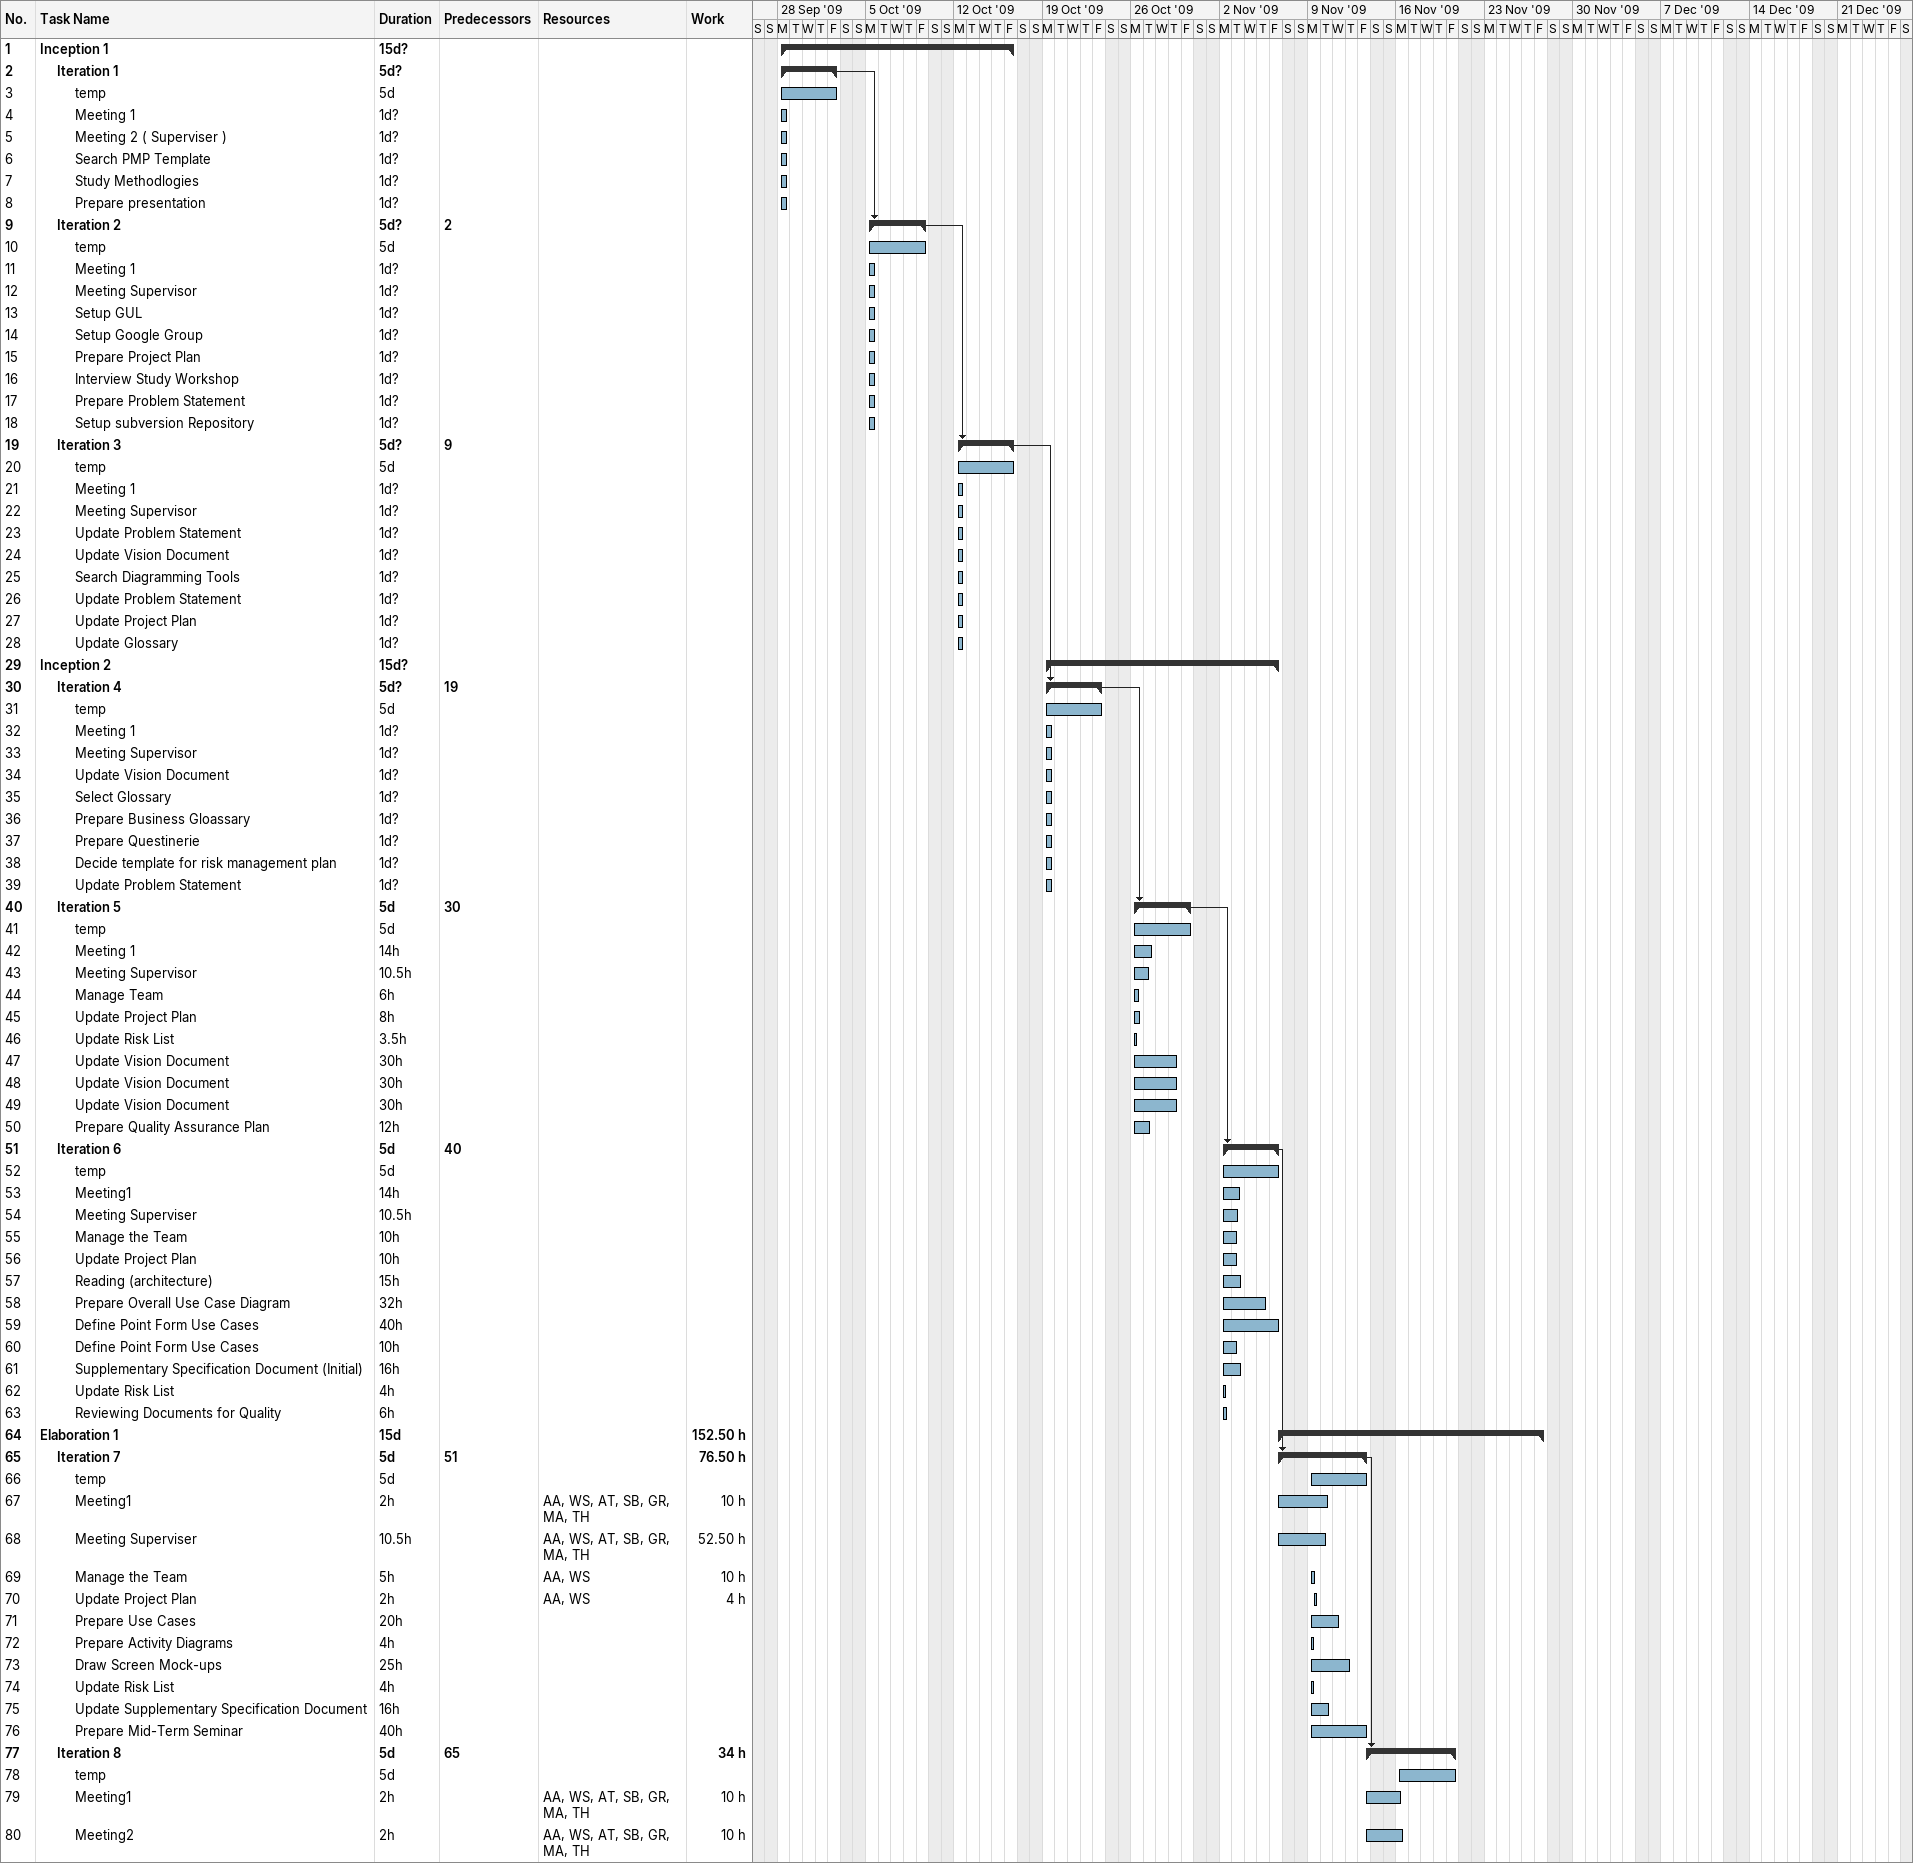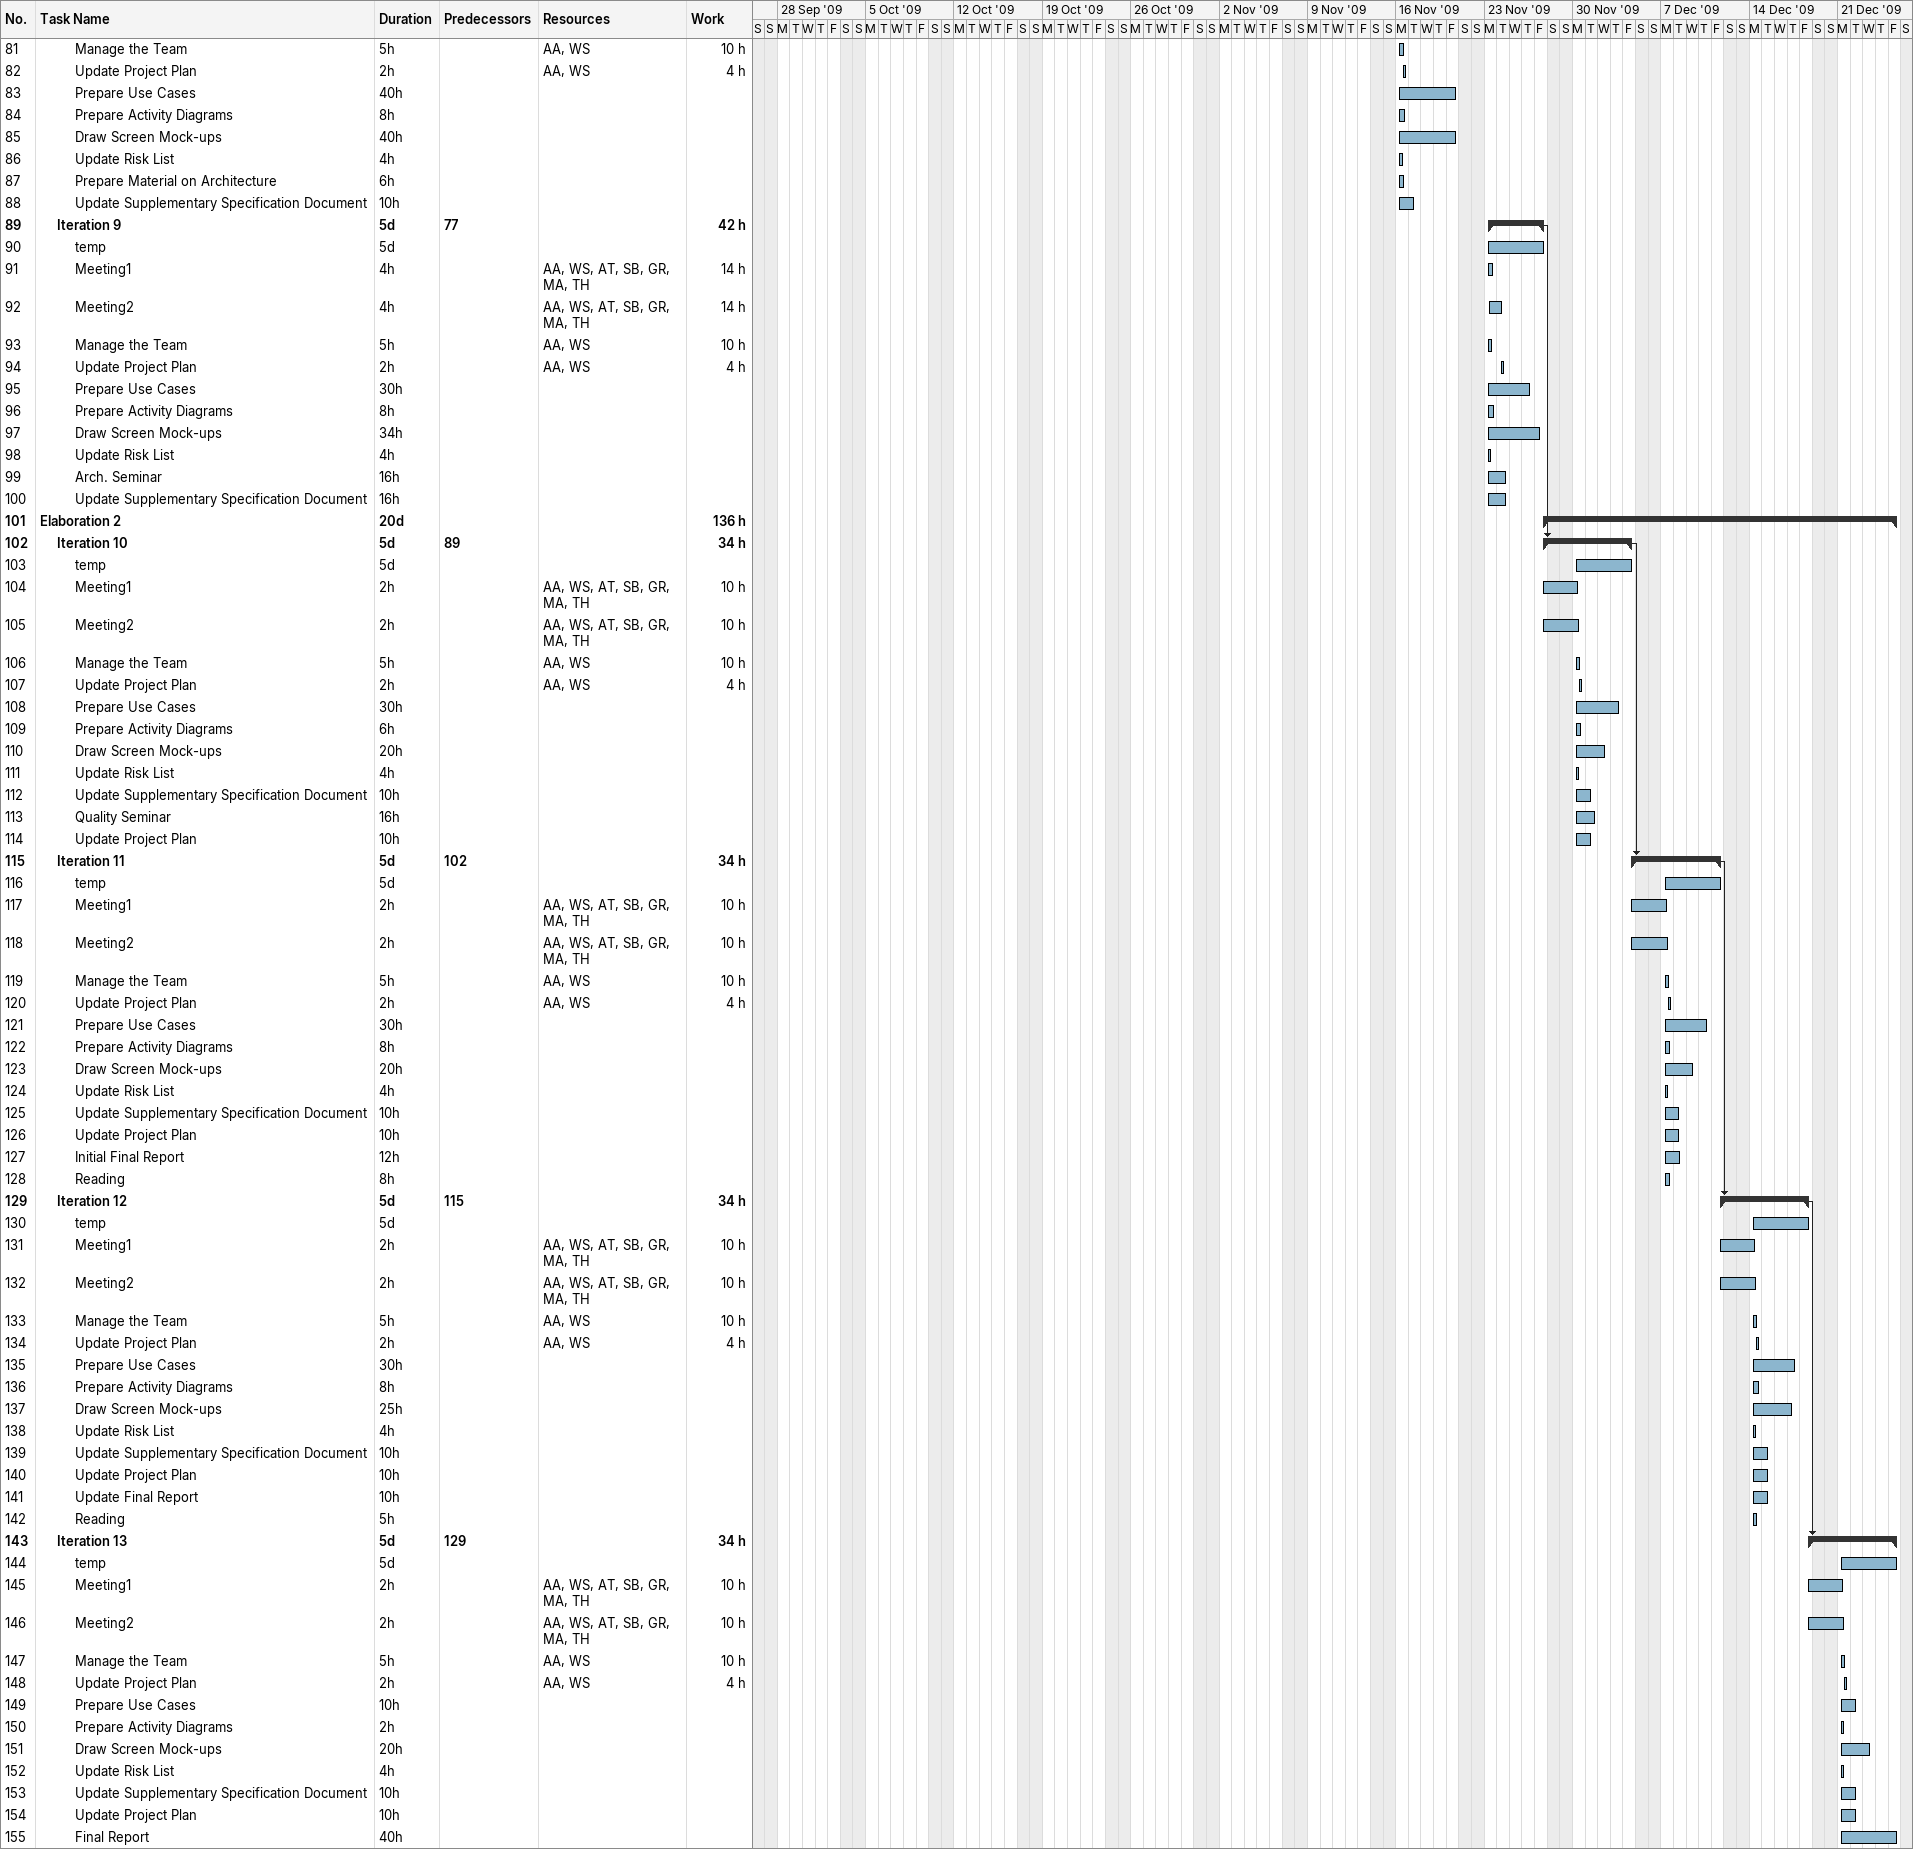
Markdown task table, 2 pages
| ID | Level | Task | Duration | Start | Finish | Predecessors | Resources | Work (h) |
|---|---|---|---|---|---|---|---|---|
| 1 | 1 | **Inception 1** | 15d? | 2009-09-28 | 2009-10-16 |  |  |  |
| 2 | 2 | **Iteration 1** | 5d? | 2009-09-28 | 2009-10-02 |  |  |  |
| 3 | 3 | temp | 5d | 2009-09-28 | 2009-10-02 |  |  |  |
| 4 | 3 | Meeting 1 | 1d? | 2009-09-28 | 2009-09-28 |  |  |  |
| 5 | 3 | Meeting 2 ( Superviser ) | 1d? | 2009-09-28 | 2009-09-28 |  |  |  |
| 6 | 3 | Search PMP Template | 1d? | 2009-09-28 | 2009-09-28 |  |  |  |
| 7 | 3 | Study Methodlogies | 1d? | 2009-09-28 | 2009-09-28 |  |  |  |
| 8 | 3 | Prepare presentation | 1d? | 2009-09-28 | 2009-09-28 |  |  |  |
| 9 | 2 | **Iteration 2** | 5d? | 2009-10-05 | 2009-10-09 | 2 |  |  |
| 10 | 3 | temp | 5d | 2009-10-05 | 2009-10-09 |  |  |  |
| 11 | 3 | Meeting 1 | 1d? | 2009-10-05 | 2009-10-05 |  |  |  |
| 12 | 3 | Meeting Supervisor | 1d? | 2009-10-05 | 2009-10-05 |  |  |  |
| 13 | 3 | Setup GUL | 1d? | 2009-10-05 | 2009-10-05 |  |  |  |
| 14 | 3 | Setup Google Group | 1d? | 2009-10-05 | 2009-10-05 |  |  |  |
| 15 | 3 | Prepare Project Plan | 1d? | 2009-10-05 | 2009-10-05 |  |  |  |
| 16 | 3 | Interview Study Workshop | 1d? | 2009-10-05 | 2009-10-05 |  |  |  |
| 17 | 3 | Prepare Problem Statement | 1d? | 2009-10-05 | 2009-10-05 |  |  |  |
| 18 | 3 | Setup subversion Repository | 1d? | 2009-10-05 | 2009-10-05 |  |  |  |
| 19 | 2 | **Iteration 3** | 5d? | 2009-10-12 | 2009-10-16 | 9 |  |  |
| 20 | 3 | temp | 5d | 2009-10-12 | 2009-10-16 |  |  |  |
| 21 | 3 | Meeting 1 | 1d? | 2009-10-12 | 2009-10-12 |  |  |  |
| 22 | 3 | Meeting Supervisor | 1d? | 2009-10-12 | 2009-10-12 |  |  |  |
| 23 | 3 | Update Problem Statement | 1d? | 2009-10-12 | 2009-10-12 |  |  |  |
| 24 | 3 | Update Vision Document | 1d? | 2009-10-12 | 2009-10-12 |  |  |  |
| 25 | 3 | Search Diagramming Tools | 1d? | 2009-10-12 | 2009-10-12 |  |  |  |
| 26 | 3 | Update Problem Statement | 1d? | 2009-10-12 | 2009-10-12 |  |  |  |
| 27 | 3 | Update Project Plan | 1d? | 2009-10-12 | 2009-10-12 |  |  |  |
| 28 | 3 | Update Glossary | 1d? | 2009-10-12 | 2009-10-12 |  |  |  |
| 29 | 1 | **Inception 2** | 15d? | 2009-10-19 | 2009-11-06 |  |  |  |
| 30 | 2 | **Iteration 4** | 5d? | 2009-10-19 | 2009-10-23 | 19 |  |  |
| 31 | 3 | temp | 5d | 2009-10-19 | 2009-10-23 |  |  |  |
| 32 | 3 | Meeting 1 | 1d? | 2009-10-19 | 2009-10-19 |  |  |  |
| 33 | 3 | Meeting Supervisor | 1d? | 2009-10-19 | 2009-10-19 |  |  |  |
| 34 | 3 | Update Vision Document | 1d? | 2009-10-19 | 2009-10-19 |  |  |  |
| 35 | 3 | Select Glossary | 1d? | 2009-10-19 | 2009-10-19 |  |  |  |
| 36 | 3 | Prepare Business Gloassary | 1d? | 2009-10-19 | 2009-10-19 |  |  |  |
| 37 | 3 | Prepare Questinerie | 1d? | 2009-10-19 | 2009-10-19 |  |  |  |
| 38 | 3 | Decide template for risk management plan | 1d? | 2009-10-19 | 2009-10-19 |  |  |  |
| 39 | 3 | Update Problem Statement | 1d? | 2009-10-19 | 2009-10-19 |  |  |  |
| 40 | 2 | **Iteration 5** | 5d | 2009-10-26 | 2009-10-30 | 30 |  |  |
| 41 | 3 | temp | 5d | 2009-10-26 | 2009-10-30 |  |  |  |
| 42 | 3 | Meeting 1 | 14h | 2009-10-26 | 2009-10-27 |  |  |  |
| 43 | 3 | Meeting Supervisor | 10.5h | 2009-10-26 | 2009-10-27 |  |  |  |
| 44 | 3 | Manage Team | 6h | 2009-10-26 | 2009-10-26 |  |  |  |
| 45 | 3 | Update Project Plan | 8h | 2009-10-26 | 2009-10-26 |  |  |  |
| 46 | 3 | Update Risk List | 3.5h | 2009-10-26 | 2009-10-26 |  |  |  |
| 47 | 3 | Update Vision Document | 30h | 2009-10-26 | 2009-10-29 |  |  |  |
| 48 | 3 | Update Vision Document | 30h | 2009-10-26 | 2009-10-29 |  |  |  |
| 49 | 3 | Update Vision Document | 30h | 2009-10-26 | 2009-10-29 |  |  |  |
| 50 | 3 | Prepare Quality Assurance Plan | 12h | 2009-10-26 | 2009-10-27 |  |  |  |
| 51 | 2 | **Iteration 6** | 5d | 2009-11-02 | 2009-11-06 | 40 |  |  |
| 52 | 3 | temp | 5d | 2009-11-02 | 2009-11-06 |  |  |  |
| 53 | 3 | Meeting1 | 14h | 2009-11-02 | 2009-11-03 |  |  |  |
| 54 | 3 | Meeting Superviser | 10.5h | 2009-11-02 | 2009-11-03 |  |  |  |
| 55 | 3 | Manage the Team | 10h | 2009-11-02 | 2009-11-03 |  |  |  |
| 56 | 3 | Update Project Plan | 10h | 2009-11-02 | 2009-11-03 |  |  |  |
| 57 | 3 | Reading (architecture) | 15h | 2009-11-02 | 2009-11-03 |  |  |  |
| 58 | 3 | Prepare Overall Use Case Diagram | 32h | 2009-11-02 | 2009-11-05 |  |  |  |
| 59 | 3 | Define Point Form Use Cases | 40h | 2009-11-02 | 2009-11-06 |  |  |  |
| 60 | 3 | Define Point Form Use Cases | 10h | 2009-11-02 | 2009-11-03 |  |  |  |
| 61 | 3 | Supplementary Specification Document (Initial) | 16h | 2009-11-02 | 2009-11-03 |  |  |  |
| 62 | 3 | Update Risk List | 4h | 2009-11-02 | 2009-11-02 |  |  |  |
| 63 | 3 | Reviewing Documents for Quality | 6h | 2009-11-02 | 2009-11-02 |  |  |  |
| 64 | 1 | **Elaboration 1** | 15d | 2009-11-06 | 2009-11-27 |  |  | 152.50 |
| 65 | 2 | **Iteration 7** | 5d | 2009-11-06 | 2009-11-13 | 51 |  | 76.50 |
| 66 | 3 | temp | 5d | 2009-11-09 | 2009-11-13 |  |  |  |
| 67 | 3 | Meeting1 | 2h | 2009-11-06 | 2009-11-10 |  | AA, WS, AT, SB, GR, MA, TH | 10 |
| 68 | 3 | Meeting Superviser | 10.5h | 2009-11-06 | 2009-11-10 |  | AA, WS, AT, SB, GR, MA, TH | 52.50 |
| 69 | 3 | Manage the Team | 5h | 2009-11-09 | 2009-11-09 |  | AA, WS | 10 |
| 70 | 3 | Update Project Plan | 2h | 2009-11-09 | 2009-11-09 |  | AA, WS | 4 |
| 71 | 3 | Prepare Use Cases | 20h | 2009-11-09 | 2009-11-11 |  |  |  |
| 72 | 3 | Prepare Activity Diagrams | 4h | 2009-11-09 | 2009-11-09 |  |  |  |
| 73 | 3 | Draw Screen Mock-ups | 25h | 2009-11-09 | 2009-11-12 |  |  |  |
| 74 | 3 | Update Risk List | 4h | 2009-11-09 | 2009-11-09 |  |  |  |
| 75 | 3 | Update Supplementary Specification Document | 16h | 2009-11-09 | 2009-11-10 |  |  |  |
| 76 | 3 | Prepare Mid-Term Seminar | 40h | 2009-11-09 | 2009-11-13 |  |  |  |
| 77 | 2 | **Iteration 8** | 5d | 2009-11-13 | 2009-11-20 | 65 |  | 34 |
| 78 | 3 | temp | 5d | 2009-11-16 | 2009-11-20 |  |  |  |
| 79 | 3 | Meeting1 | 2h | 2009-11-13 | 2009-11-16 |  | AA, WS, AT, SB, GR, MA, TH | 10 |
| 80 | 3 | Meeting2 | 2h | 2009-11-13 | 2009-11-16 |  | AA, WS, AT, SB, GR, MA, TH | 10 |
| 81 | 3 | Manage the Team | 5h | 2009-11-16 | 2009-11-16 |  | AA, WS | 10 |
| 82 | 3 | Update Project Plan | 2h | 2009-11-16 | 2009-11-16 |  | AA, WS | 4 |
| 83 | 3 | Prepare Use Cases | 40h | 2009-11-16 | 2009-11-20 |  |  |  |
| 84 | 3 | Prepare Activity Diagrams | 8h | 2009-11-16 | 2009-11-16 |  |  |  |
| 85 | 3 | Draw Screen Mock-ups | 40h | 2009-11-16 | 2009-11-20 |  |  |  |
| 86 | 3 | Update Risk List | 4h | 2009-11-16 | 2009-11-16 |  |  |  |
| 87 | 3 | Prepare Material on Architecture | 6h | 2009-11-16 | 2009-11-16 |  |  |  |
| 88 | 3 | Update Supplementary Specification Document | 10h | 2009-11-16 | 2009-11-17 |  |  |  |
| 89 | 2 | **Iteration 9** | 5d | 2009-11-23 | 2009-11-27 | 77 |  | 42 |
| 90 | 3 | temp | 5d | 2009-11-23 | 2009-11-27 |  |  |  |
| 91 | 3 | Meeting1 | 4h | 2009-11-23 | 2009-11-23 |  | AA, WS, AT, SB, GR, MA, TH | 14 |
| 92 | 3 | Meeting2 | 4h | 2009-11-23 | 2009-11-24 |  | AA, WS, AT, SB, GR, MA, TH | 14 |
| 93 | 3 | Manage the Team | 5h | 2009-11-23 | 2009-11-23 |  | AA, WS | 10 |
| 94 | 3 | Update Project Plan | 2h | 2009-11-24 | 2009-11-24 |  | AA, WS | 4 |
| 95 | 3 | Prepare Use Cases | 30h | 2009-11-23 | 2009-11-26 |  |  |  |
| 96 | 3 | Prepare Activity Diagrams | 8h | 2009-11-23 | 2009-11-23 |  |  |  |
| 97 | 3 | Draw Screen Mock-ups | 34h | 2009-11-23 | 2009-11-27 |  |  |  |
| 98 | 3 | Update Risk List | 4h | 2009-11-23 | 2009-11-23 |  |  |  |
| 99 | 3 | Arch. Seminar | 16h | 2009-11-23 | 2009-11-24 |  |  |  |
| 100 | 3 | Update Supplementary Specification Document | 16h | 2009-11-23 | 2009-11-24 |  |  |  |
| 101 | 1 | **Elaboration 2** | 20d | 2009-11-27 | 2009-12-25 |  |  | 136 |
| 102 | 2 | **Iteration 10** | 5d | 2009-11-27 | 2009-12-04 | 89 |  | 34 |
| 103 | 3 | temp | 5d | 2009-11-30 | 2009-12-04 |  |  |  |
| 104 | 3 | Meeting1 | 2h | 2009-11-27 | 2009-11-30 |  | AA, WS, AT, SB, GR, MA, TH | 10 |
| 105 | 3 | Meeting2 | 2h | 2009-11-27 | 2009-11-30 |  | AA, WS, AT, SB, GR, MA, TH | 10 |
| 106 | 3 | Manage the Team | 5h | 2009-11-30 | 2009-11-30 |  | AA, WS | 10 |
| 107 | 3 | Update Project Plan | 2h | 2009-11-30 | 2009-11-30 |  | AA, WS | 4 |
| 108 | 3 | Prepare Use Cases | 30h | 2009-11-30 | 2009-12-03 |  |  |  |
| 109 | 3 | Prepare Activity Diagrams | 6h | 2009-11-30 | 2009-11-30 |  |  |  |
| 110 | 3 | Draw Screen Mock-ups | 20h | 2009-11-30 | 2009-12-02 |  |  |  |
| 111 | 3 | Update Risk List | 4h | 2009-11-30 | 2009-11-30 |  |  |  |
| 112 | 3 | Update Supplementary Specification Document | 10h | 2009-11-30 | 2009-12-01 |  |  |  |
| 113 | 3 | Quality Seminar | 16h | 2009-11-30 | 2009-12-01 |  |  |  |
| 114 | 3 | Update Project Plan | 10h | 2009-11-30 | 2009-12-01 |  |  |  |
| 115 | 2 | **Iteration 11** | 5d | 2009-12-04 | 2009-12-11 | 102 |  | 34 |
| 116 | 3 | temp | 5d | 2009-12-07 | 2009-12-11 |  |  |  |
| 117 | 3 | Meeting1 | 2h | 2009-12-04 | 2009-12-07 |  | AA, WS, AT, SB, GR, MA, TH | 10 |
| 118 | 3 | Meeting2 | 2h | 2009-12-04 | 2009-12-07 |  | AA, WS, AT, SB, GR, MA, TH | 10 |
| 119 | 3 | Manage the Team | 5h | 2009-12-07 | 2009-12-07 |  | AA, WS | 10 |
| 120 | 3 | Update Project Plan | 2h | 2009-12-07 | 2009-12-07 |  | AA, WS | 4 |
| 121 | 3 | Prepare Use Cases | 30h | 2009-12-07 | 2009-12-10 |  |  |  |
| 122 | 3 | Prepare Activity Diagrams | 8h | 2009-12-07 | 2009-12-07 |  |  |  |
| 123 | 3 | Draw Screen Mock-ups | 20h | 2009-12-07 | 2009-12-09 |  |  |  |
| 124 | 3 | Update Risk List | 4h | 2009-12-07 | 2009-12-07 |  |  |  |
| 125 | 3 | Update Supplementary Specification Document | 10h | 2009-12-07 | 2009-12-08 |  |  |  |
| 126 | 3 | Update Project Plan | 10h | 2009-12-07 | 2009-12-08 |  |  |  |
| 127 | 3 | Initial Final Report | 12h | 2009-12-07 | 2009-12-08 |  |  |  |
| 128 | 3 | Reading | 8h | 2009-12-07 | 2009-12-07 |  |  |  |
| 129 | 2 | **Iteration 12** | 5d | 2009-12-11 | 2009-12-18 | 115 |  | 34 |
| 130 | 3 | temp | 5d | 2009-12-14 | 2009-12-18 |  |  |  |
| 131 | 3 | Meeting1 | 2h | 2009-12-11 | 2009-12-14 |  | AA, WS, AT, SB, GR, MA, TH | 10 |
| 132 | 3 | Meeting2 | 2h | 2009-12-11 | 2009-12-14 |  | AA, WS, AT, SB, GR, MA, TH | 10 |
| 133 | 3 | Manage the Team | 5h | 2009-12-14 | 2009-12-14 |  | AA, WS | 10 |
| 134 | 3 | Update Project Plan | 2h | 2009-12-14 | 2009-12-14 |  | AA, WS | 4 |
| 135 | 3 | Prepare Use Cases | 30h | 2009-12-14 | 2009-12-17 |  |  |  |
| 136 | 3 | Prepare Activity Diagrams | 8h | 2009-12-14 | 2009-12-14 |  |  |  |
| 137 | 3 | Draw Screen Mock-ups | 25h | 2009-12-14 | 2009-12-17 |  |  |  |
| 138 | 3 | Update Risk List | 4h | 2009-12-14 | 2009-12-14 |  |  |  |
| 139 | 3 | Update Supplementary Specification Document | 10h | 2009-12-14 | 2009-12-15 |  |  |  |
| 140 | 3 | Update Project Plan | 10h | 2009-12-14 | 2009-12-15 |  |  |  |
| 141 | 3 | Update Final Report | 10h | 2009-12-14 | 2009-12-15 |  |  |  |
| 142 | 3 | Reading | 5h | 2009-12-14 | 2009-12-14 |  |  |  |
| 143 | 2 | **Iteration 13** | 5d | 2009-12-18 | 2009-12-25 | 129 |  | 34 |
| 144 | 3 | temp | 5d | 2009-12-21 | 2009-12-25 |  |  |  |
| 145 | 3 | Meeting1 | 2h | 2009-12-18 | 2009-12-21 |  | AA, WS, AT, SB, GR, MA, TH | 10 |
| 146 | 3 | Meeting2 | 2h | 2009-12-18 | 2009-12-21 |  | AA, WS, AT, SB, GR, MA, TH | 10 |
| 147 | 3 | Manage the Team | 5h | 2009-12-21 | 2009-12-21 |  | AA, WS | 10 |
| 148 | 3 | Update Project Plan | 2h | 2009-12-21 | 2009-12-21 |  | AA, WS | 4 |
| 149 | 3 | Prepare Use Cases | 10h | 2009-12-21 | 2009-12-22 |  |  |  |
| 150 | 3 | Prepare Activity Diagrams | 2h | 2009-12-21 | 2009-12-21 |  |  |  |
| 151 | 3 | Draw Screen Mock-ups | 20h | 2009-12-21 | 2009-12-23 |  |  |  |
| 152 | 3 | Update Risk List | 4h | 2009-12-21 | 2009-12-21 |  |  |  |
| 153 | 3 | Update Supplementary Specification Document | 10h | 2009-12-21 | 2009-12-22 |  |  |  |
| 154 | 3 | Update Project Plan | 10h | 2009-12-21 | 2009-12-22 |  |  |  |
| 155 | 3 | Final Report | 40h | 2009-12-21 | 2009-12-25 |  |  |  |
